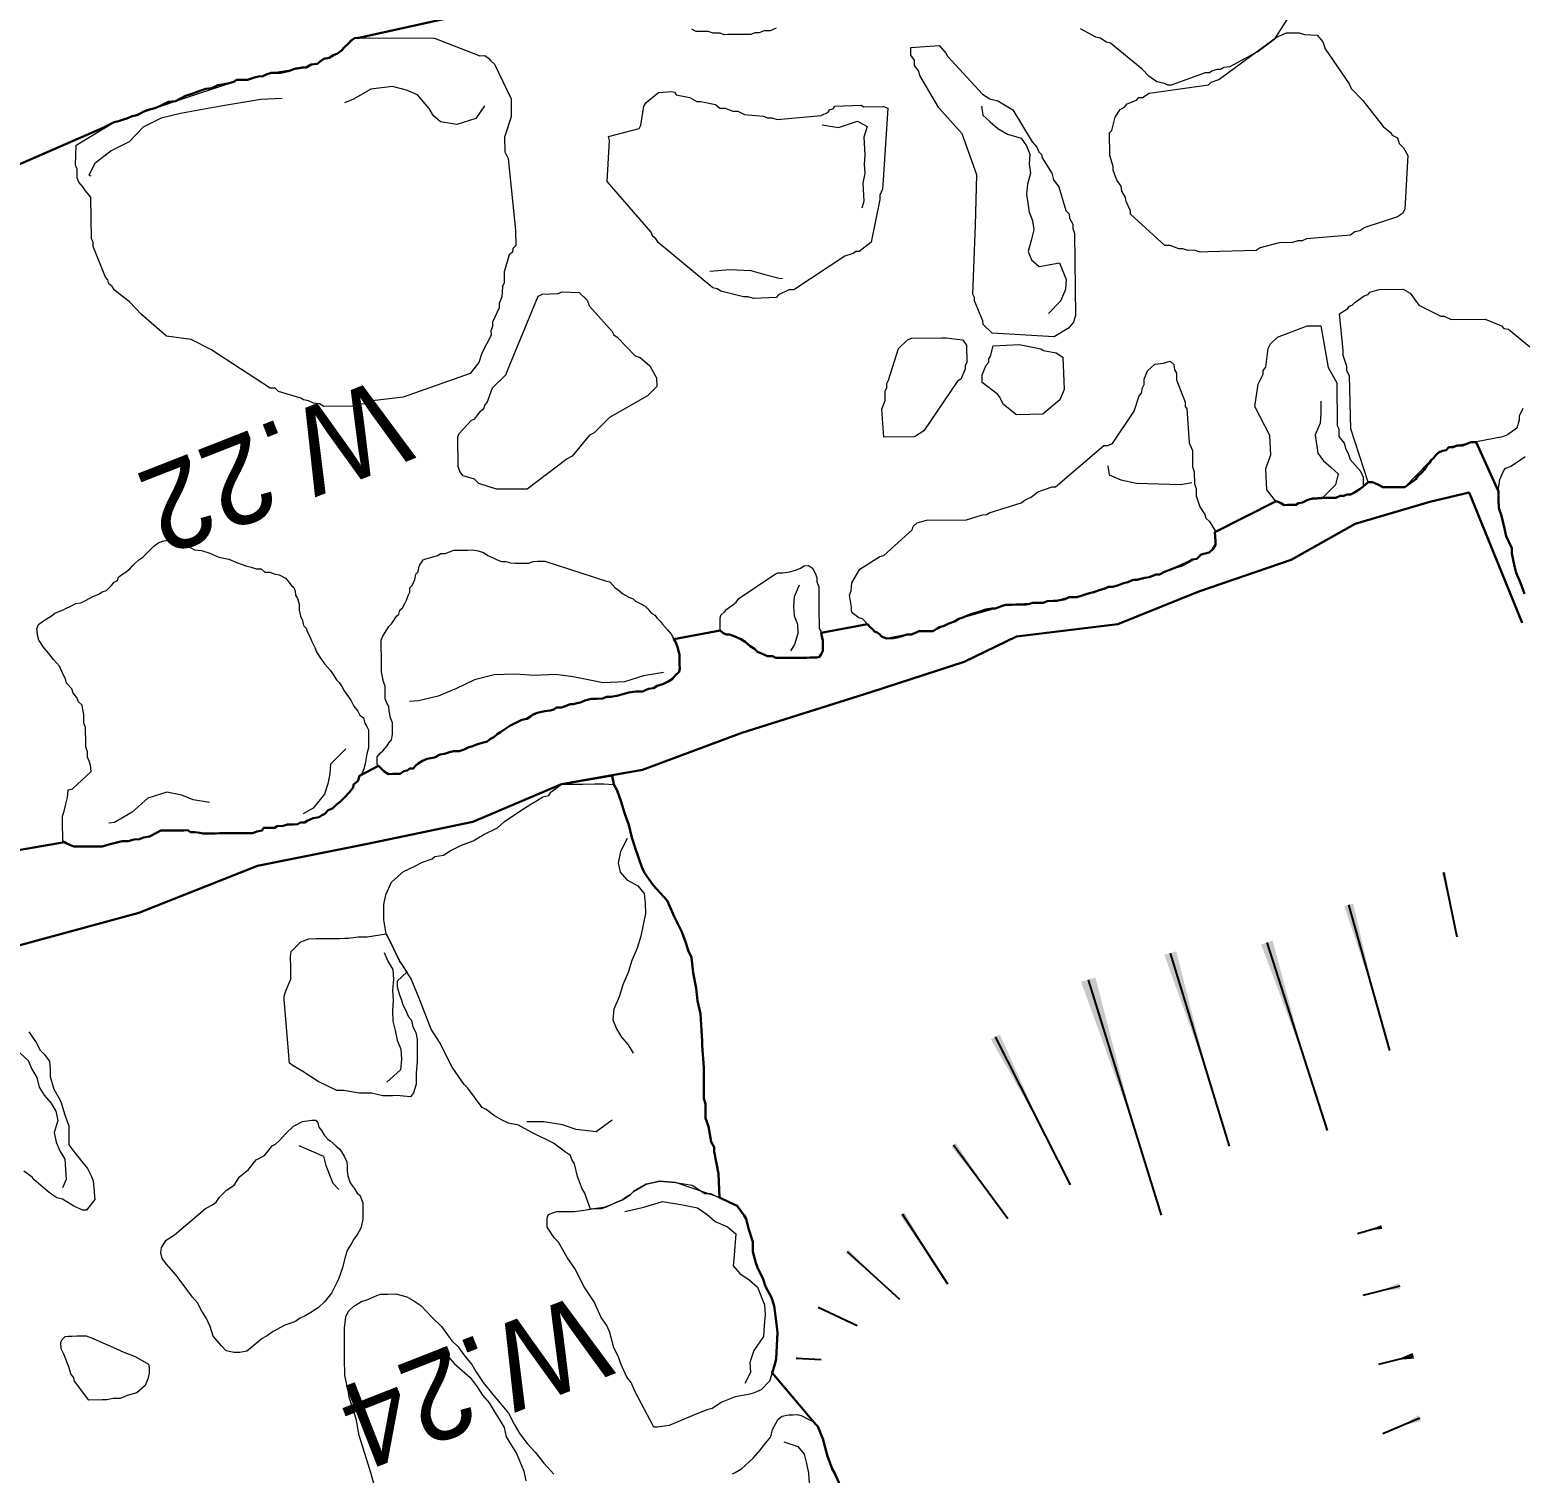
# Model space of a CAD drawing. Header units: millimetres. Extents: x -3113 to 15022, y -19591 to 4665.
# Drawn here: x 1791 to 2820, y -812 to 184 of the extents above; entities that cross this region are included whole.
import ezdxf

# ---------------------------------------------------------------- set-up
doc = ezdxf.new("R2010")
doc.units = ezdxf.units.MM
doc.header["$XCLIPFRAME"] = 2
for name, color, linetype, lineweight in [('0A-anno', 6, 'Continuous', 13), ('0A-detail', 7, 'Continuous', 18), ('0A-detail-detail', 7, 'Continuous', 13), ('0A-hatchures', 4, 'Continuous', 25), ('0T-footprint', 251, 'Continuous', 30), ('0T-walltop', 7, 'Continuous', 30)]:
    doc.layers.add(name, color=color, linetype=linetype, lineweight=lineweight)
doc.styles.add('Annotative', font='Akzidenz-grotesk-roman.ttf')
picture_1 = doc.add_image_def('image1.tif', size_in_pixel=(6668, 8809))

# ---------------------------------------------------------------- blocks, each defined once
blk = doc.blocks.new('T5')
blk.add_line((0, -0.0016), (1, -0.0016))
at = {"linetype": 'Continuous'}
blk.add_solid([(0, -0.0314), (0, 0.0298), (0.638, -0.0009)], dxfattribs=at)
blk = doc.blocks.new('T0')
blk.add_line((0, 0), (0, 1))
at = {"linetype": 'Continuous'}
blk.add_solid([(0.081, 0), (-0.082, 0), (0, 0.49)], dxfattribs=at)
blk = doc.blocks.new('t10')
at = {"rotation": 270}
blk.add_blockref('T0', (0, 0), dxfattribs=at)

msp = doc.modelspace()

# ---------------------------------------------------------------- linework, layer by layer
at = {"layer": '0A-detail'}
for points in [[(2666.4, 204.2), (2649, 177.1), (2637.9, 168.8), (2635.8, 168), (2618.6, 158.6), (2614.5, 158), (2612.2, 156.7), (2609.8, 156.7), (2606.3, 155.6), (2604.6, 154.4), (2601.7, 154.3), (2578.2, 145.8), (2575.8, 145.8), (2573.5, 147), (2568.2, 148.1), (2562.7, 152), (2558.1, 156.9), (2536.3, 174.9), (2533.5, 175.6), (2529.1, 178.4), (2526.2, 178.9), (2515.6, 184.7)], [(2305.7, 185.2), (2301.6, 183.3), (2297.5, 183.3), (2294, 182.1), (2291, 182), (2288.1, 180.9), (2272.2, 180.8), (2269.9, 180.7), (2267, 181.8), (2262.2, 181.8), (2258.7, 182.9), (2250.5, 182.9), (2247.6, 184.6)], [(2820.7, -77.1), (2818.3, -82.4), (2818.3, -85.3), (2816.7, -90.6), (2810.2, -95.4), (2806.7, -96.6), (2769.7, -103.9), (2768, -105.8), (2762.7, -107.5), (2739.4, -131.3), (2724.1, -131.5), (2717, -127.9), (2714.1, -127.9), (2702.1, -91.1), (2701.1, -54.7), (2699.3, -51.1), (2699.3, -48.2), (2696.9, -40.6), (2696.9, -37), (2694.3, -11.8), (2700.1, -8.2), (2701.3, -6.5), (2703, -5.8), (2704.8, -4), (2711.4, 0.5), (2714.1, 1.4), (2715.3, 3.1), (2721.7, 4.9), (2738.2, 5.1), (2743.1, 2.4), (2749.1, -5.8), (2764.2, -13.5), (2766.6, -13.5), (2771.3, -15.8), (2794.8, -15.6), (2806, -20.2), (2807.8, -21.9), (2810.8, -22.5), (2825.6, -34.7)], [(2822, -205.1), (2819.1, -197.3), (2816.2, -190.6), (2815.1, -185.8), (2813.2, -177.2), (2813.1, -173.4), (2809.2, -165.2), (2808.2, -159.9), (2806.1, -151.2), (2804.2, -145.9), (2804.1, -139.6), (2804.1, -132.4), (2805, -126.2), (2806.9, -121.3), (2808.7, -118.5), (2812.5, -117), (2816.4, -114.5), (2822.5, -110.3)], [(1790.1, -507.2), (1792.1, -510.1), (1795.1, -514.4), (1797.9, -519.7), (1800.8, -522.5), (1804.3, -527.4), (1804.8, -533.1), (1804.9, -537.9), (1807.4, -546.6), (1811.7, -554.2), (1812.8, -557.6), (1814.7, -563.8), (1816.7, -569.6), (1817.7, -572), (1817.7, -575.9), (1817.8, -581.2), (1817.8, -585), (1821.8, -590.7), (1830.5, -601.3), (1833.4, -607), (1834.4, -609.9), (1835.6, -622.9), (1829.8, -630.2), (1827.3, -630.2), (1821.1, -627.3), (1813.4, -622.6), (1809.4, -621.7), (1806.6, -619.8), (1804.1, -617.9), (1793.9, -609.3), (1792.5, -607.4), (1786.7, -603.2)], [(2031.4, -829.8), (2026.1, -811.4), (2023.1, -801.8), (2018.1, -785.6), (2016, -774), (2011.1, -759.1), (2010.6, -755.7), (2008.1, -744.2), (2008, -732.2), (2007.9, -729.8), (2007.8, -719.2), (2007.8, -711.5), (2008.7, -703.7), (2010.6, -699.8), (2014.3, -696.4), (2019.6, -693.1), (2024, -691.7), (2030.2, -689.1), (2032.7, -688), (2037.5, -688), (2043.3, -687.9), (2051, -689.9), (2055.8, -692.7), (2060.6, -696), (2068.4, -704.1), (2074.8, -710.4), (2082, -720.4), (2086, -724.2), (2090.8, -730.9), (2095.7, -736.7), (2098.6, -741.4), (2101.6, -746.2), (2103.5, -749.1), (2110.3, -757.2), (2115.2, -763.4), (2121, -770.1), (2125, -777.8), (2128.8, -784.5), (2133.8, -791.2), (2139.5, -797), (2145.4, -804.6), (2152.3, -812.3)], [(2275.6, -812), (2277.5, -811.1), (2281.8, -808.7), (2289.9, -801.3), (2294.6, -795.6), (2298.5, -790.6), (2302, -786.5), (2303.2, -781.5), (2307, -774.3), (2309.8, -772.2), (2314.2, -771.3), (2317.5, -771.3), (2320.4, -771.2), (2323.3, -772.1), (2328.2, -774.6), (2331.6, -776.4), (2334.5, -779.3), (2338, -788.4), (2338.9, -791.3), (2341, -799.9), (2344.4, -808.6), (2345.9, -811.4), (2349.8, -820.1)]]:
    msp.add_lwpolyline(points, dxfattribs=at)
for points in [[(2070, 178.3), (2101.3, 166.2), (2104.8, 166.3), (2107.2, 164.6), (2108.5, 162.8), (2111.4, 160.4), (2122.8, 136.4), (2122.9, 124.1), (2118.3, 110), (2118.4, 100), (2120.8, 95.3), (2125.9, 45.9), (2126, 35.3), (2124.1, 33.2), (2123.8, 30.6), (2121.4, 28.9), (2118, 17.1), (2118, 9.5), (2116.9, 7.1), (2116.5, -0.1), (2114.7, -4.7), (2114.7, -7.6), (2110.1, -17.7), (2110.1, -20.6), (2108.9, -23.5), (2109, -26.5), (2102.6, -38.9), (2100.5, -45.4), (2094.5, -53), (2048.3, -69.4), (2027.1, -71.9), (2024.1, -73.7), (2017.1, -74.4), (2014.2, -75.6), (1993.6, -75.8), (1990.6, -74), (1986.5, -73.4), (1983, -71.8), (1979.5, -71.2), (1977.7, -70), (1962.3, -65.4), (1960, -63.1), (1956.5, -63.1), (1915.7, -36.5), (1902.1, -29.5), (1885, -27.3), (1867.8, -12.2), (1859.6, -3.5), (1849.3, 4.5), (1847.7, 7), (1845.3, 8.8), (1844.7, 11.7), (1842.9, 13.5), (1834.5, 34.5), (1834.5, 37.5), (1833.3, 39.8), (1833, 68.6), (1829.1, 72.9), (1827.6, 75.6), (1824.7, 79.1), (1823.5, 82), (1823.4, 87.9), (1822.2, 90.8), (1822.7, 104.4), (1849, 120.4), (1891.2, 134.9), (1931.6, 148.3), (1933.4, 149.5), (1941, 149.6), (1948.6, 151.9), (1951.5, 152), (1957.4, 154.4), (1981.5, 158.1), (1985, 160.1), (1989.1, 160.5), (1993.7, 164.1), (1997.3, 164.7), (2005.5, 169.5), (2014.8, 178.4), (2019.5, 178.5)], [(2598.1, 30.8), (2594, 32), (2589.9, 31.9), (2586.3, 33.1), (2583.4, 33.1), (2577.4, 35.3), (2573.9, 35.3), (2550.2, 56.9), (2550.2, 59.2), (2547.1, 65.7), (2546.6, 68.5), (2544.2, 72.7), (2543.6, 76.2), (2540.6, 80.3), (2538.2, 87.3), (2538.1, 89.7), (2535.8, 97.3), (2535.6, 113.1), (2537.2, 114.6), (2539.6, 123.8), (2543.1, 129.1), (2546.1, 130.8), (2547.9, 133.1), (2554.2, 135.6), (2555.9, 137.4), (2558.3, 137.5), (2563, 140.4), (2604, 146.1), (2605.8, 147.9), (2611.1, 149.7), (2650.8, 178.9), (2657.8, 181.9), (2666.6, 181.9), (2670.2, 180.8), (2679, 180.3), (2682.8, 175.8), (2684.4, 170.9), (2701, 146.9), (2702.3, 143.5), (2710.5, 135.3), (2724.4, 117.5), (2729.5, 113.2), (2730.7, 111.4), (2734.4, 109.6), (2735.5, 105.6), (2738.5, 102.7), (2741.5, 97.4), (2739.5, 60.4), (2737.7, 57.4), (2734.3, 55), (2711.9, 47.7), (2708.4, 45.4), (2704.9, 44.8), (2702, 42.4), (2671.5, 39.8), (2668.5, 38.5), (2665.6, 38.5), (2662, 37.3), (2652.7, 37.2), (2639.7, 33.6), (2636.9, 31.8), (2603.4, 30.9)], [(2398.7, 171.9), (2418.1, 173.2), (2422.8, 168), (2423.8, 166), (2448, 139.6), (2453.1, 136.5), (2458.6, 135), (2468.9, 128.8), (2482.2, 106.8), (2485.5, 103.1), (2486.9, 99.8), (2488.8, 98), (2489.3, 95.7), (2495.9, 85.2), (2497.1, 80.5), (2500.7, 75.8), (2505.5, 59.4), (2507.9, 57.1), (2508, 54.1), (2510.3, 50), (2510.3, 47.1), (2511.6, 43.6), (2512.1, -12.9), (2510.9, -17.6), (2507.4, -21.7), (2497.5, -27.7), (2454.6, -25.1), (2448.6, -19.3), (2448.2, -16.7), (2442.6, -2.9), (2442.5, -0.5), (2441.4, 1.8), (2443.3, 49.4), (2444.2, 84.1), (2434.1, 112.4), (2417.9, 130.3), (2404.8, 152.6), (2404.1, 155.5), (2401.2, 159.5), (2401.2, 163.1), (2398.7, 166.6)], [(2190, 110.6), (2211.1, 116.1), (2212.3, 118.4), (2214.5, 131.4), (2216, 134), (2224.4, 140.9), (2233.8, 141.6), (2235.6, 141), (2236.8, 139.2), (2246.2, 137.4), (2250.9, 134.7), (2253.8, 134.7), (2263.8, 132.5), (2266.9, 130.1), (2270.4, 130.1), (2275.7, 127.9), (2279.2, 127.9), (2283.9, 125.6), (2296.9, 124.5), (2299.8, 123.4), (2302.7, 123.4), (2306.3, 122.3), (2336.8, 124.9), (2341.5, 127.3), (2342.7, 129), (2345, 129.6), (2346.2, 131.4), (2364.3, 132.2), (2366.2, 131), (2379.7, 131.1), (2382.7, 130), (2379.5, 80.6), (2379, 74.1), (2377.3, 70), (2377.3, 67), (2371.3, 37.5), (2363, 31.1), (2360.6, 31.1), (2358.9, 29.8), (2353, 27.9), (2317.9, 4.8), (2314.4, 4.7), (2307.4, 1.2), (2305.6, -0.6), (2290.3, -1.3), (2286.2, -0.2), (2283.2, -0.2), (2267.4, 3.9), (2265, 5.5), (2262.1, 6.1), (2224.2, 37.4), (2222.4, 40.4), (2220.6, 41.6), (2219.4, 44.5), (2189.1, 79.4), (2190.7, 107.7)], [(2141.6, 0.3), (2144.4, 1.7), (2155.1, 2.2), (2158.1, 3.3), (2169.8, 2.8), (2175.2, -2.4), (2177, -6.5), (2192.5, -24), (2193.6, -26.4), (2196, -28), (2208.4, -40.8), (2211.9, -42), (2218.5, -47.8), (2223.2, -56), (2223.3, -61.9), (2216.9, -68.4), (2190.6, -83.4), (2180.1, -94), (2177, -95.6), (2164.9, -110), (2161.4, -111.8), (2134, -132.7), (2112.8, -132.9), (2100.5, -128.8), (2097.5, -125.9), (2089.8, -123.6), (2087.5, -120.7), (2086.3, -117.2), (2086.1, -96.6), (2086.9, -94.4), (2095.4, -85.3), (2097.7, -84.2), (2101.7, -78.9), (2104.1, -77.1), (2104.7, -74.8), (2106.4, -72.9), (2109.9, -62.9), (2119.2, -54), (2120.3, -51)], [(2678.4, -20.2), (2681.4, -20.1), (2686.4, -48.9), (2692.4, -59.4), (2692.7, -88.8), (2693.8, -91.1), (2693.8, -96.4), (2697.5, -101.1), (2698.6, -105.2), (2700.4, -108.1), (2701.7, -112.3), (2708.7, -120.4), (2710.6, -124.5), (2710.6, -131), (2701.9, -136.4), (2699.5, -136.4), (2697.2, -137.5), (2694.8, -137.5), (2691.9, -138.7), (2672.5, -140.1), (2668.9, -142), (2666, -142.5), (2664.3, -143.7), (2656.1, -143.8), (2650.1, -140.9), (2644.3, -133.3), (2643.5, -118.6), (2646.9, -109.2), (2646.2, -95.7), (2636, -75.7), (2638.3, -60.4), (2641.7, -53.4), (2641.7, -51), (2643.5, -48.7), (2645.1, -35.8), (2646.6, -32.6), (2651.5, -28), (2671.9, -20.2), (2675.5, -20.2)], [(2422.9, -28.4), (2434.2, -29.8), (2437, -33.5), (2437.2, -45.2), (2436, -47.7), (2436, -50), (2433, -56.9), (2430.8, -58.2), (2407.6, -92.5), (2401.1, -96.7), (2380, -96.9), (2378.6, -77.6), (2380.9, -71.7), (2380.8, -65.2), (2382, -62.7), (2382, -59.8), (2383.2, -57.5), (2390, -35.7), (2396.4, -29.7), (2399.3, -28.6), (2419.9, -28.4)], [(2458.5, -67.5), (2447.8, -59.3), (2447.7, -54), (2450.5, -47.3), (2452.4, -45.1), (2452.3, -42.8), (2453.5, -41), (2455.3, -33.9), (2473.4, -33), (2488.2, -36), (2490, -37.2), (2498.8, -38.8), (2503.5, -41.7), (2504.3, -64), (2501.4, -71.2), (2489.6, -81.1), (2471.6, -81.5), (2462.6, -74.4), (2459.7, -69.1)], [(2575.3, -45.2), (2577.6, -44.6), (2580, -46.9), (2580.6, -50.4), (2581.8, -52.7), (2581.9, -57.4), (2587.8, -72.7), (2587.8, -75.7), (2589.1, -77.4), (2590.5, -100.9), (2592.8, -106.1), (2592.9, -117.3), (2594.1, -120.8), (2594.2, -129.1), (2595.5, -132.6), (2595.5, -137.3), (2597.9, -144.9), (2601.5, -150.2), (2602.2, -152.9), (2604.7, -155.2), (2608.2, -161.1), (2608.7, -171.2), (2606.9, -174.2), (2604.4, -176.4), (2598.8, -177.8), (2595.9, -180.8), (2592.9, -181.4), (2570.1, -191.6), (2567.8, -191.6), (2563.1, -193.6), (2551.9, -195.3), (2537.9, -200.1), (2535, -200.2), (2513.2, -207.4), (2507.9, -207.4), (2499.1, -209.9), (2492.6, -210), (2489.8, -211.1), (2463.9, -212.5), (2456.9, -215), (2431.7, -222.2), (2414.1, -230.7), (2404.1, -230.8), (2398.9, -233.1), (2395.9, -233.1), (2381.8, -235.7), (2378.3, -234.5), (2375.3, -231.6), (2373.5, -231), (2365.3, -222.2), (2362.8, -221.6), (2358.1, -218.2), (2357.6, -216.5), (2357.6, -214.1), (2356.3, -205.9), (2357.5, -202.9), (2357.8, -197.5), (2363.5, -188), (2377.2, -179.2), (2380, -178.5), (2399.4, -160.8), (2400.1, -158.6), (2402.9, -156.1), (2409.3, -154.2), (2436.9, -154), (2448, -150.4), (2451, -150.3), (2452.7, -149.1), (2474.8, -142.3), (2477.9, -139.9), (2481.5, -138.4), (2486.2, -134.7), (2496, -131.1), (2498.4, -131.1), (2531.7, -102.6), (2534.6, -102.6), (2537.6, -101.3), (2552.7, -78.9), (2556.1, -68.3), (2557.8, -66.6), (2558.3, -63), (2559.5, -60.6), (2559.5, -57), (2561.8, -51.2), (2567, -46.5), (2572.9, -45.8)], [(1820.3, -339.4), (1833.1, -327.5), (1832.6, -323.2), (1831.8, -320.5), (1830.6, -317.6), (1830.6, -314), (1829.4, -310.6), (1829.4, -307.7), (1829.4, -304.1), (1829.3, -301.2), (1829.3, -297.1), (1828.1, -294.2), (1828, -290.6), (1828, -288.3), (1827.4, -284.7), (1826.8, -281.8), (1824.4, -279.4), (1823.2, -276.5), (1820.8, -273.6), (1819.7, -270.6), (1816, -266.6), (1815.4, -263.7), (1813.7, -260.7), (1811.2, -254.9), (1807.1, -250.3), (1804, -246.2), (1799.9, -241.5), (1798.2, -238.5), (1797, -236.9), (1796.3, -234.5), (1795.7, -229.2), (1796.9, -226.1), (1800.3, -223.6), (1802.7, -222), (1805.6, -220.3), (1808, -218.4), (1810.9, -217.2), (1813.9, -216.1), (1816.2, -214.9), (1818.6, -213.7), (1822.6, -211.7), (1826.1, -211.3), (1829.6, -209.3), (1834.3, -206.9), (1838.4, -205.3), (1840.8, -203.5), (1843.7, -202.8), (1847.2, -199.3), (1848.9, -197), (1851.3, -195.8), (1851.9, -193.4), (1854.2, -191.6), (1857.2, -189.8), (1860, -187.5), (1861.7, -185.7), (1863.5, -183.8), (1865.9, -181.5), (1868.7, -179.7), (1871.7, -176.8), (1874, -174.4), (1876.3, -172), (1879.9, -169.6), (1883.3, -168.4), (1887.4, -168.3), (1889.8, -168.3), (1892.2, -170.1), (1895.7, -170.7), (1898.1, -171.8), (1901, -172.9), (1904.5, -174.7), (1909.3, -175.2), (1915.1, -177), (1921.1, -179.8), (1928.2, -181), (1932.9, -183.2), (1939.9, -185.6), (1943.5, -186.7), (1947, -187.8), (1950.5, -187.8), (1952.9, -190.1), (1956.4, -190.1), (1959.4, -191.3), (1962.8, -191.9), (1967.1, -194.1), (1969.4, -197), (1971, -199), (1972.9, -200.6), (1973.8, -203.2), (1974.2, -205.8), (1975.4, -208.1), (1976.6, -212.2), (1976.7, -216.3), (1977.5, -220.4), (1979, -223.4), (1979.7, -226.9), (1981.5, -228.7), (1982.1, -231), (1983.8, -234), (1985.1, -237.4), (1987.5, -242.1), (1988.6, -245), (1990.5, -248), (1994, -253.3), (1998.2, -257.9), (2000.6, -261.4), (2002.3, -264.3), (2004.1, -266.1), (2006, -269), (2007.7, -271.9), (2010.7, -276), (2012.5, -278.9), (2014.3, -282.5), (2017.2, -286), (2018.4, -288.8), (2020.9, -290.6), (2022, -294.1), (2023.2, -296.5), (2024.4, -298.8), (2024.5, -303.5), (2024.5, -307.6), (2024.5, -311.2), (2023.4, -315.3), (2022.8, -318.2), (2022.2, -322.3), (2021.2, -325.8), (2020, -328.8), (2018.2, -330.6), (2017, -334.2), (2014.2, -336.5), (2013.8, -338.5), (2011.3, -341.8), (2007.8, -345.4), (2005.5, -347.8), (2002, -350.7), (1999.6, -353.1), (1996.7, -354.3), (1994.4, -356.7), (1992.1, -357.9), (1990.3, -359.1), (1986.2, -359.8), (1982.1, -361.5), (1980.3, -362.7), (1977.4, -362.7), (1975.6, -363.9), (1972.7, -364), (1968.6, -364), (1965.6, -365.1), (1961.5, -365.2), (1959.7, -366.4), (1955.6, -366.4), (1952.1, -366.5), (1951, -368.3), (1947.5, -368.9), (1944.6, -370), (1941, -370.1), (1938.7, -370.1), (1936.3, -370.1), (1934, -370.1), (1931.6, -370.1), (1929.3, -370.2), (1926.4, -370.2), (1921.7, -370.2), (1918.7, -370.3), (1916.3, -370.3), (1914, -370.3), (1910.5, -370.3), (1908.1, -369.9), (1904.6, -369.3), (1901.7, -369.3), (1899.9, -368.1), (1897, -368.2), (1892.8, -368.2), (1888.7, -368.2), (1885.8, -368.3), (1883.4, -368.3), (1881.1, -368.3), (1878.2, -369.9), (1873.4, -372.5), (1869.3, -373.1), (1866.4, -374.3), (1862.8, -374.4), (1858.7, -375.5), (1854.6, -375.5), (1849.9, -376.8), (1845.2, -378), (1840.6, -379.3), (1835.9, -379.3), (1831.2, -379.3), (1826.5, -379.4), (1823.6, -379.4), (1821.2, -379.4), (1818.8, -378.3), (1815.9, -377.1), (1813.5, -375.4), (1813.5, -373), (1813.5, -370.7), (1813.4, -366.6), (1813.4, -362.4), (1813.4, -358.3), (1814.5, -354.8), (1815.7, -350.1), (1816.7, -345.4), (1817.3, -340.1)], [(2188.6, -196.2), (2191, -196.8), (2194.6, -200.9), (2196.4, -202), (2199.9, -204.9), (2204, -207.3), (2207, -208.4), (2208.7, -210.1), (2212.4, -211.9), (2215.3, -213.6), (2217.1, -215.3), (2219.2, -217.8), (2222, -219.8), (2223.5, -221.8), (2226, -224.1), (2227.2, -225.9), (2230.7, -229.9), (2233.4, -233), (2234.3, -235.2), (2236.3, -238.1), (2237.8, -242.3), (2238.4, -244.6), (2239.1, -246.9), (2239.1, -249.2), (2239.1, -251.6), (2239.1, -253.9), (2239.2, -256.3), (2238.8, -258.9), (2236.3, -261.1), (2234.1, -263.6), (2231.6, -265.2), (2227.6, -267.2), (2223.6, -268.4), (2221.1, -270), (2217.6, -270.6), (2213.5, -272.4), (2208.8, -272.4), (2204, -273.1), (2199.9, -274.3), (2195.8, -275.3), (2191.7, -276.1), (2188.8, -276.1), (2185.8, -277.3), (2182.3, -277.4), (2178.2, -277.4), (2173.6, -278.6), (2170.6, -279.9), (2168.1, -280.3), (2165.9, -281), (2163.6, -281), (2160.7, -282.3), (2157.7, -283.5), (2154.2, -283.5), (2152.4, -284.7), (2149.7, -285.5), (2146, -285.9), (2140.7, -287.1), (2137.7, -288.4), (2136.1, -289.6), (2133.7, -291.2), (2130.2, -291.9), (2126.6, -293.8), (2122, -296), (2118.4, -298.3), (2115.5, -300.4), (2113.1, -301.9), (2110.9, -303.9), (2108.5, -305.1), (2106.2, -306.9), (2103.8, -307.5), (2099.7, -308.7), (2096.8, -309.9), (2093.3, -311.1), (2090.4, -312.3), (2086.9, -313.5), (2083.4, -313.6), (2080.4, -314.2), (2076.9, -315.4), (2074, -315.9), (2070, -318), (2067.5, -318.4), (2065, -318.8), (2061.6, -320.3), (2058.7, -322), (2056.8, -323.6), (2055.3, -325.5), (2052.9, -325.5), (2051.1, -326.8), (2048.8, -327.4), (2046.4, -329.2), (2044.1, -329.2), (2041.2, -329.2), (2038.2, -329.3), (2035.3, -327.5), (2032.9, -325.3), (2030.5, -322.8), (2030.5, -320.5), (2030.5, -317.5), (2032.4, -314.8), (2034.4, -313.2), (2037.4, -309.9), (2038.6, -307.5), (2040.4, -305.7), (2041, -302.1), (2040.9, -299.2), (2040.9, -296.9), (2040.9, -293.9), (2039.7, -290.5), (2038.8, -285.8), (2038.4, -282.8), (2037.2, -280.5), (2036, -277.5), (2036, -274.6), (2036, -271.7), (2036, -268.7), (2034.7, -265.8), (2034.1, -262.3), (2033.5, -258.7), (2033.4, -254), (2033.4, -251.7), (2033.4, -248.8), (2033.4, -246.4), (2033.3, -244.1), (2033.3, -241.7), (2033.3, -239.4), (2033.3, -237), (2034.4, -234.1), (2036, -231.7), (2038.5, -227.6), (2040.3, -225.7), (2041.9, -223.4), (2043.7, -220.4), (2045.3, -219.1), (2046, -216.3), (2047.8, -214.6), (2049.5, -211.6), (2050.6, -209.3), (2051.8, -206.2), (2053, -203.9), (2052.9, -200.9), (2054.6, -199.2), (2056.4, -195.1), (2057, -191.5), (2058.7, -189.8), (2059.2, -186.8), (2059.8, -185.1), (2061, -183.3), (2062.2, -181.5), (2063.9, -180.9), (2068.1, -179.7), (2072.1, -178.5), (2074.4, -177.2), (2077.4, -177.2), (2080.3, -176), (2083.3, -174.9), (2085.6, -174.8), (2088.5, -174.8), (2092.7, -174.8), (2096.2, -174.7), (2100.1, -175.4), (2103.8, -176.4), (2106.8, -178.5), (2111, -180.5), (2113.3, -181.6), (2116.3, -182.8), (2119.2, -182.7), (2122.5, -183.5), (2125.7, -183.9), (2128.6, -183.8), (2131.5, -183.8), (2135.1, -183.8), (2138, -182.6), (2141, -182.5), (2143.9, -182.5), (2146.2, -182.5)], [(2305.5, -249.2), (2303.2, -248.1), (2299.7, -248.1), (2295.5, -246.2), (2292.8, -245.1), (2290.7, -242.9), (2287.8, -241.2), (2284.3, -238.2), (2281.3, -236.2), (2276.6, -234.2), (2273.6, -233), (2271.2, -233.1), (2268.9, -232), (2267.1, -230.2), (2267.1, -227.2), (2267.1, -224.3), (2267, -222), (2267.6, -219.6), (2270, -217.3), (2271.7, -215.5), (2273.5, -214.2), (2275.8, -212.5), (2278.1, -210.7), (2279.9, -208.3), (2304.5, -191.7), (2306.8, -190.4), (2310.3, -190.4), (2315, -189.8), (2319.6, -188.4), (2322.4, -187.2), (2324.9, -185.6), (2327.9, -185.5), (2330.8, -187.3), (2332.7, -190.8), (2333.8, -193.7), (2333.8, -196.7), (2335.1, -200.2), (2335.1, -203.7), (2335.1, -206.7), (2335.1, -209.6), (2335.2, -212), (2335.2, -214.9), (2335.2, -217.2), (2335.2, -220.2), (2335.3, -223.7), (2335.3, -226.6), (2335.3, -229), (2336.5, -230.8), (2337.2, -234.3), (2337.8, -237.2), (2337.8, -240.2), (2337.9, -244.3), (2336.7, -246.6), (2335.5, -248.4), (2333.7, -249), (2331.4, -249), (2329, -249), (2326.7, -249.1), (2323.2, -249.1), (2319.6, -249.1), (2314.9, -249.2), (2312, -249.2), (2308.5, -249.2)], [(2266.6, -621.4), (2236.2, -611.1), (2230.6, -610.6), (2225.1, -610.2), (2220.6, -611.2), (2216, -612.3), (2211.6, -614.7), (2207.3, -617.2), (2204.9, -619.6), (2202.3, -621.3), (2199.7, -623), (2196.3, -624.5), (2190.7, -626.9), (2186.9, -628.4), (2181.6, -628.9), (2177.5, -629.4), (2174.6, -621.2), (2173.6, -618.4), (2171.9, -615.5), (2168.7, -606.9), (2166.6, -598.2), (2164.7, -595.3), (2163.7, -592.4), (2160.4, -590.1), (2152.1, -584), (2136.6, -576.4), (2127.9, -571.6), (2121.1, -570.2), (2116.3, -567.9), (2111.4, -565), (2105.6, -560.8), (2102.8, -559.3), (2093, -545.9), (2090.5, -543.5), (2082.2, -531.6), (2073.5, -514.3), (2067.6, -505.2), (2065.6, -499.9), (2059.7, -484.6), (2053.8, -470.6), (2047.9, -461.1), (2046, -458.7), (2042, -450), (2036.6, -439.5), (2035.1, -429.9), (2035, -422.2), (2035, -419.3), (2036.4, -412.6), (2040.2, -403.9), (2042.6, -401.8), (2048.7, -396.5), (2056, -393.1), (2061.8, -390.2), (2068.4, -387.7), (2070.3, -386.2), (2076.1, -385.2), (2080.9, -382.3), (2088.6, -378.3), (2096.7, -375.3), (2103.9, -371), (2113.5, -366.5), (2118.3, -362.1), (2128.8, -354.9), (2136.5, -350), (2140.4, -347.9), (2144.7, -345.1), (2148.9, -344.1), (2150.3, -341.7), (2157.6, -336.3), (2166.3, -336.2), (2172, -336.2), (2180.7, -336.1), (2186.5, -336), (2193.7, -336.5), (2196.1, -340.7), (2198.6, -347.9), (2201.1, -356.1), (2202.4, -360), (2204, -364.3), (2206.1, -373), (2208.4, -380.1), (2213, -393.6), (2214.9, -397.4), (2220.8, -406), (2230.5, -416.5), (2235.5, -428.1), (2240.4, -437.6), (2242.9, -444.4), (2245.3, -451.6), (2247.3, -455.9), (2248.4, -466.5), (2250.4, -477.1), (2251.4, -485.7), (2253.4, -494.8), (2254.6, -513.6), (2254.6, -516.5), (2255.7, -531.9), (2255.7, -534.8), (2255.7, -541.6), (2255.8, -547.3), (2255.8, -553.1), (2256.9, -556.9), (2256.9, -561.8), (2257, -566.6), (2258.9, -572.4), (2260.9, -583), (2262.9, -586.7), (2263, -589.6), (2266, -605)], [(2048.7, -551.6), (2043.9, -551.1), (2041, -551.2), (2034.3, -551.2), (2026.6, -549.4), (2017.9, -549.5), (2007.3, -547.7), (2002.5, -547.7), (1989.8, -541.5), (1979.2, -534.4), (1972.4, -530.6), (1970, -528.7), (1966.2, -484.9), (1966.2, -482.5), (1967.2, -479.6), (1969.3, -474.4), (1970.9, -470.9), (1970.8, -466.6), (1970.8, -463.2), (1970.7, -455.5), (1971.2, -451.7), (1974.6, -448.3), (1977.8, -445.1), (1983.2, -442.9), (1988, -442.8), (1992.3, -442.8), (1994.7, -442.8), (1997.6, -442.7), (2001.4, -442.7), (2004.4, -442.7), (2008.2, -442.6), (2010.6, -442.6), (2017.3, -441.6), (2023.6, -441.5), (2036.6, -439.5), (2039.3, -444.8), (2042, -450), (2044, -454.4), (2046.5, -459.3), (2050.8, -465.9), (2044.2, -472.2), (2044.2, -476), (2045.7, -480.9), (2047.1, -485.2), (2048.1, -488.5), (2050.1, -492.4), (2052.1, -496.7), (2054, -499), (2055.1, -503.8), (2057, -507.7), (2058, -512.5), (2058, -517.3), (2058.1, -524.6), (2058.1, -527.5), (2057.3, -535.6), (2057.3, -543.3), (2055.5, -549.1), (2053.5, -552)], [(1890.7, -647.2), (1912.1, -628.9), (1916.9, -626.5), (1919.4, -624.6), (1921.6, -621.1), (1926.5, -616.3), (1931.8, -612.8), (1935.5, -607.1), (1941.6, -602.2), (1947, -595.4), (1952.8, -592.5), (1956.5, -587.6), (1958, -585.7), (1960.4, -584.7), (1962.8, -582.3), (1967.1, -577.4), (1972.8, -572.1), (1979, -569.1), (1985.3, -568.1), (1988.2, -568), (1989.5, -569.9), (1990.1, -572.8), (1992.1, -575.3), (1994.1, -578.6), (1996.3, -581.2), (1998, -582.4), (2001.8, -585.8), (2004.7, -588.1), (2007.6, -593), (2009.6, -596.7), (2009.7, -600.1), (2009.7, -603), (2010.2, -606.4), (2011.7, -611.2), (2014.6, -615), (2016.6, -618.4), (2018.5, -619.8), (2020.5, -625.1), (2020.5, -629.4), (2020.6, -636.6), (2019.1, -642.5), (2016.9, -646.8), (2014.4, -650.2), (2013, -652.6), (2009.7, -657.9), (2008.3, -662.3), (2006.5, -670), (2003.7, -677.7), (1998.9, -687.4), (1994.1, -693.3), (1989.8, -697.6), (1987.5, -699), (1985.1, -700.6), (1980.7, -703), (1976.9, -704.9), (1974, -706.9), (1971.6, -707.9), (1966.8, -709.4), (1958.7, -713.8), (1954.8, -716.7), (1951, -718.7), (1944.3, -724.5), (1940.5, -727.5), (1935.7, -728.4), (1931.8, -728.4), (1926.3, -727.3), (1923.1, -723.7), (1917.3, -717.1), (1915.3, -710.3), (1912.4, -704.5), (1909.5, -699.8), (1906.5, -694.1), (1903.1, -690.2), (1893.9, -677.8), (1891.8, -674.9), (1885.1, -667.3), (1882.1, -663.4), (1881.1, -659.6), (1881.6, -655.8), (1884.9, -650.9)], [(2221.3, -779.8), (2208.1, -755), (2205.6, -749.1), (2202.7, -745.3), (2198.8, -736.6), (2196.7, -730.9), (2193.8, -725.2), (2190.9, -714.6), (2188.9, -709.8), (2185, -704.1), (2180.1, -693.5), (2173.2, -683), (2166.8, -670.5), (2161.5, -662.9), (2155.6, -652.3), (2152.7, -649.4), (2147.8, -641.8), (2147.8, -635.5), (2148.7, -633.1), (2151.6, -632.1), (2154.4, -631.1), (2161.2, -631.1), (2166.9, -631), (2174.6, -629.9), (2180.4, -628.9), (2185.2, -628.9), (2188.6, -627.9), (2192.9, -625.9), (2199.7, -623), (2204.9, -619.6), (2207.3, -617.2), (2216, -612.3), (2225.1, -610.2), (2236.2, -611.1), (2247.8, -612.9), (2256.4, -618.6), (2260.3, -618.6), (2272.9, -624.3), (2278.7, -627.1), (2283.6, -633.8), (2285, -636.1), (2286.6, -642.9), (2289.5, -652), (2289.6, -658.8), (2291.6, -666.5), (2293, -670.4), (2296.5, -677), (2298.4, -682.7), (2302.4, -690.5), (2304.3, -696.2), (2305.4, -704.9), (2306.5, -714.5), (2305.7, -732.8), (2304.7, -736.7), (2301, -748.2), (2295.3, -754.1), (2290.5, -756.1), (2287.6, -757), (2282.8, -758.1), (2277.5, -759), (2268.3, -762.5), (2261.6, -767), (2257.8, -767.9), (2248.2, -771.9), (2231.9, -778.7), (2223.7, -779.8)], [(1831.4, -761.2), (1821.7, -748.2), (1821.2, -745.9), (1819.2, -743), (1817.7, -738.2), (1814.3, -729.5), (1812.4, -725.7), (1812.3, -721.4), (1812.9, -719.6), (1815.2, -717.3), (1817.5, -717), (1820, -717), (1823.3, -716.9), (1826.7, -716.9), (1829.6, -716.9), (1834.4, -718.7), (1839.2, -720.7), (1846.5, -724), (1855.7, -728.2), (1863.4, -731.1), (1872.7, -736.3), (1873.2, -738.7), (1873.2, -742.5), (1872.3, -746.4), (1870.4, -751.2), (1864.7, -756.1), (1857.9, -758), (1853.1, -760.1), (1848.3, -760.1), (1844, -761), (1840.6, -761.1)]]:
    msp.add_lwpolyline(points, close=True, dxfattribs=at)
at = {"layer": '0A-detail-detail'}
for points in [[(2104.5, 131.7), (2098.5, 123), (2085.5, 118.7), (2074.2, 120.5), (2069.3, 124.8), (2066.2, 129.9), (2058.2, 139.3), (2050.6, 142.5), (2041.1, 145), (2026.1, 143.2), (2014.1, 136.2), (2007.8, 133.6)], [(1964.8, 136.8), (1950.2, 136.1), (1936.4, 133.7), (1922.5, 131.3), (1894.8, 126.4), (1881.3, 123.1), (1869, 117), (1859.3, 106.8), (1847, 100.7), (1835.7, 91.9), (1831.5, 83.8), (1832.8, 83.3)], [(2447.3, 131.5), (2448.2, 125.2), (2453.4, 120.7), (2458.5, 116.1), (2465.2, 112.1), (2474.6, 109.3), (2478.4, 104.1), (2480.7, 98.4), (2480.2, 91.5), (2481.1, 85.2), (2479.1, 77.7), (2478.5, 70.8), (2479.4, 64.5), (2480.3, 58.2), (2482.6, 52.5), (2483.5, 46.2), (2481.6, 38.7), (2479.6, 31.2), (2481.9, 25.5), (2487.1, 20.9), (2501.1, 23.3), (2505.8, 11.8), (2505.2, 4.9), (2501.8, -3.1), (2493.5, -11.5)], [(2337.4, 118.5), (2348.7, 116.7), (2361.7, 121), (2368.5, 117.4), (2366.1, 110.1), (2366.9, 97.8), (2366.4, 91.2), (2366.8, 85.1), (2365.4, 78.2), (2366.2, 65.8), (2364.9, 61.1)], [(2260, 17.5), (2273.7, 18.7), (2288.2, 18), (2297.9, 15.4), (2307.7, 12.8), (2310, 12.6)], [(2681.4, -72.1), (2681.5, -80.4), (2680.9, -87.3), (2677.5, -95.4), (2679.3, -108), (2683.1, -113.1), (2688.3, -117.7), (2693.4, -122.3), (2691.5, -129.7), (2683.2, -138.1)], [(2534.5, -116.6), (2535.4, -122.9), (2543.4, -126.3), (2554.3, -128.6), (2569.5, -129.1), (2584.7, -129.6), (2592.5, -128.2)], [(2321.5, -199), (2318.1, -207), (2317.6, -213.8), (2318, -220.2), (2320.3, -225.9), (2320.7, -232.3), (2318.3, -239.9), (2315.6, -244.2)], [(2228, -259.2), (2214.1, -261.6), (2201, -265.8), (2186.4, -266.4), (2176, -264.3), (2165.6, -262.2), (2153.4, -260.7), (2138.8, -261.4), (2125.6, -260.3), (2111.1, -260.9), (2097.6, -264.3), (2085.2, -270.3), (2072.5, -275.5), (2059, -278.8), (2052.8, -279.2)], [(2008.8, -311.9), (1998.3, -322.5), (1997.7, -329.1), (1996.3, -336), (1994, -343.3), (1986.2, -352.9), (1979.3, -356.7)], [(1914.7, -349), (1903.4, -347.2), (1895.7, -343.9), (1885.3, -341.8), (1872.2, -346), (1861.3, -355.7), (1849.3, -362.7), (1845.3, -363.3)], [(2202.9, -373.7), (2198.3, -382.7), (2196.7, -390.5), (2198.1, -397), (2202.6, -402.3), (2210.2, -406.4), (2214.7, -411.7), (2215.2, -418.6), (2215.6, -425.6), (2214, -433.4), (2212.4, -441.2), (2209.8, -449.4), (2206.2, -458), (2203.5, -466.2), (2199.9, -474.8), (2197.3, -483), (2193.6, -491.6), (2193.1, -498.9), (2195.5, -505.1), (2199, -510.8), (2203.6, -516.1), (2207.1, -521.8), (2206.2, -519.7)], [(2035.2, -452.3), (2037.7, -458.5), (2041.2, -464.2), (2041.6, -471.1), (2041, -478.5), (2041.5, -485.4), (2040.9, -492.8), (2041.3, -499.8), (2042.8, -506.3), (2044.3, -512.8), (2046.7, -519), (2047.2, -525.9), (2046.6, -533.3), (2037, -541.9)], [(1777.6, -517.4), (1784.2, -521.9), (1789.7, -526.8), (1792.2, -532.9), (1795.7, -538.6), (1797.2, -545.2), (1800.7, -550.9), (1805.2, -556.2), (1808.7, -561.9), (1810.2, -568.4), (1807.5, -576.6), (1809, -583.2), (1811.5, -589.3), (1815, -595), (1815.4, -602), (1815.9, -608.9), (1813.4, -614.7)], [(2192.6, -568.1), (2181.5, -576.1), (2167.8, -574.5), (2158.2, -571.3), (2145.5, -569.3), (2133.7, -569.3)], [(1976.3, -585.5), (1984.9, -589.2), (1993.5, -592.8), (1995, -599.4), (1999.9, -611.6), (2004, -615.9)], [(2201.4, -631), (2214.5, -628.1), (2227.2, -624.2), (2239.9, -626.2), (2251.5, -628.6), (2258.1, -633.1), (2263.6, -637.9), (2272.2, -641.6), (2277.8, -646.5), (2276.6, -661.2), (2276, -668.6), (2280.6, -673.9), (2287.1, -678.3), (2292.7, -683.2), (2297.6, -695.5), (2298.1, -702.4), (2297.5, -709.8), (2296.9, -717.2), (2290.2, -727), (2287.6, -735.2), (2288, -742.2), (2284, -749.8)], [(2075.5, -724.8), (2079, -730.6), (2083.5, -735.9), (2089.1, -740.7), (2094.6, -745.6), (2099.5, -752), (2103, -757.7), (2107.6, -763), (2111.1, -768.7), (2114.6, -774.4), (2118.1, -780.1), (2119.5, -786.6), (2123, -792.4), (2126.5, -798.1), (2131.5, -810.3), (2133, -816.9)], [(2310.9, -789.9), (2320.6, -793.2), (2325.1, -798.5), (2326.5, -805), (2328, -811.6), (2328.5, -818.5), (2330.9, -824.6), (2328.3, -832.8), (2325.7, -841), (2324.1, -848.8), (2323.5, -856.2), (2322.9, -863.5), (2324.4, -870.1), (2322.8, -877.9), (2319.8, -885)]]:
    msp.add_lwpolyline(points, dxfattribs=at)
at = {"layer": '0T-footprint'}
msp.add_lwpolyline([(1749.2, -456.8), (1865.9, -425.1), (1947.9, -392.6), (2022.7, -377.7), (2096.4, -362.3), (2157.6, -336.3), (2213.5, -326.5), (2282, -300.9), (2370.9, -272.9), (2435.4, -251.9), (2471.6, -234.5), (2541.3, -225.9), (2597.3, -203.3), (2661, -181.6), (2705.1, -156.8), (2756.6, -141.5), (2783.8, -135.1), (2820.4, -225)], dxfattribs=at)
at = {"layer": '0T-walltop'}
for points in [[(1743, 73.7), (1842.3, 116.9), (1844.4, 118.1), (1846.6, 119.3), (1849, 120.4), (1851.9, 121.1), (1855.4, 122.3), (1857.8, 122.9), (1861.3, 124.6), (1864.8, 125.3), (1869.5, 127.7), (1872.5, 128.9), (1877.1, 130.1), (1880.6, 131.3), (1886.5, 134.3), (1891.2, 134.9), (1898.2, 138.6), (1901.8, 139.7), (1905.2, 140.9), (1908.7, 142.2), (1912.2, 143.4), (1916.4, 143.9), (1920.5, 145.8), (1923.4, 146.4), (1927.5, 147), (1931.6, 148.3), (1933.4, 149.5), (1937.5, 149.5), (1941, 149.6), (1945.7, 151.3), (1948.6, 151.9), (1951.5, 152), (1953.9, 153.2), (1957.4, 154.4), (1960.3, 154.4), (1963.8, 154.5), (1969.1, 155.6), (1974.4, 157.5), (1978.6, 158.1), (1981.5, 158.1), (1985, 160.1), (1989.1, 160.5), (1992.1, 162.9), (1993.7, 164.1), (1997.3, 164.7), (2000.2, 166.5), (2003.1, 167.7), (2005.5, 169.5), (2008.4, 172.5), (2010.1, 174.2), (2012.4, 176.6), (2014.8, 178.4), (2017.1, 178.5), (2017.8, 178.5), (2165.6, 211.5)], [(2822, -205.1), (2819.1, -197.3), (2816.2, -190.6), (2815.1, -185.8), (2813.2, -177.2), (2813.1, -173.4), (2809.2, -165.2), (2808.2, -159.9), (2806.1, -151.2), (2804.2, -145.9), (2804.1, -139.6), (2804.1, -134.4), (2788.7, -100.3), (2788, -100.3), (2785, -100.3), (2782.1, -101.5), (2779.1, -102.7), (2775.6, -102.7), (2772.7, -103.9), (2769.7, -103.9), (2768, -105.8), (2765.6, -106.4), (2762.7, -107.5), (2760.5, -109.5), (2759.3, -111.1), (2757.5, -112.9), (2756.3, -114.7), (2754.6, -116.5), (2752.8, -119.4), (2751.1, -121.2), (2748.2, -124.1), (2747, -125.9), (2741.2, -130.1), (2739.4, -131.3), (2735.3, -131.4), (2731.1, -131.4), (2728.8, -131.4), (2726.4, -131.4), (2724.1, -131.5), (2720.8, -129.5), (2717, -127.9), (2714.1, -127.9), (2710.6, -131), (2708.3, -132.7), (2706, -134.5), (2701.9, -136.4), (2699.5, -136.4), (2697.2, -137.5), (2694.8, -137.5), (2691.9, -138.7), (2688.9, -138.8), (2686.6, -138.8), (2684.2, -138.8), (2681.9, -138.8), (2679.5, -138.9), (2675.8, -139.3), (2672.5, -140.1), (2668.9, -142), (2666, -142.5), (2664.3, -143.7), (2662, -143.7), (2658.5, -143.7), (2656.1, -143.8), (2653.5, -142.2), (2650.6, -141.1), (2608.4, -162.5), (2608.6, -165.4), (2608.7, -168.9), (2608.7, -171.2), (2606.9, -174.2), (2604.4, -176.4), (2598.8, -177.8), (2595.9, -180.8), (2592.9, -181.4), (2590, -183.2), (2585.3, -185.6), (2581.8, -186.7), (2578.4, -188), (2573.6, -189.8), (2570.1, -191.6), (2567.8, -191.6), (2563.1, -193.6), (2560.1, -194), (2557.2, -194.7), (2554.8, -195.3), (2551.9, -195.3), (2548.4, -197), (2545.4, -197.7), (2541.9, -198.9), (2537.9, -200.1), (2535, -200.2), (2532.6, -201.3), (2528.5, -202.5), (2525, -203.8), (2522.6, -204.4), (2518.9, -205.4), (2516.7, -206.1), (2513.2, -207.4), (2510.8, -207.4), (2507.9, -207.4), (2505, -208.6), (2501.4, -209.3), (2499.1, -209.9), (2496.7, -209.9), (2492.6, -210), (2489.8, -211.1), (2487.4, -211.1), (2485.1, -211.1), (2482.7, -211.1), (2480.4, -211.8), (2478, -212.4), (2475.7, -212.4), (2473.3, -212.4), (2471, -212.4), (2468.6, -212.5), (2466.3, -212.5), (2463.9, -212.5), (2460.4, -213.7), (2456.9, -215), (2454.5, -215), (2450.4, -215.7), (2445.7, -217.4), (2441.6, -218.6), (2438.1, -219.8), (2435.1, -221), (2431.7, -222.2), (2428.8, -224), (2424.7, -225.4), (2421.7, -227), (2417.6, -228.2), (2414.1, -230.7), (2410.5, -230.7), (2407, -230.7), (2404.1, -230.8), (2401.7, -231.9), (2398.9, -233.1), (2395.9, -233.1), (2391.8, -234.4), (2388.9, -235), (2386.5, -235.6), (2384.2, -235.6), (2381.8, -235.7), (2380.1, -235.1), (2378.3, -234.5), (2376.9, -232.9), (2375.3, -231.6), (2373.5, -231), (2372.2, -229.4), (2370.6, -228.1), (2368.6, -226), (2336.7, -231.9), (2337.2, -234.3), (2337.8, -237.2), (2337.8, -240.2), (2337.9, -244.3), (2336.7, -246.6), (2335.5, -248.4), (2333.7, -249), (2331.4, -249), (2329, -249), (2326.7, -249.1), (2323.2, -249.1), (2319.6, -249.1), (2314.9, -249.2), (2312, -249.2), (2308.5, -249.2), (2305.5, -249.2), (2303.2, -248.1), (2299.7, -248.1), (2295.5, -246.2), (2292.8, -245.1), (2290.7, -242.9), (2287.8, -241.2), (2284.3, -238.2), (2281.3, -236.2), (2276.6, -234.2), (2273.6, -233), (2271.2, -233.1), (2268.9, -232), (2267.1, -230.2), (2235, -236.2), (2236.3, -238.1), (2237.8, -242.3), (2238.4, -244.6), (2239.1, -246.9), (2239.1, -249.2), (2239.1, -251.6), (2239.1, -253.9), (2239.2, -256.3), (2238.8, -258.9), (2236.3, -261.1), (2234.1, -263.6), (2231.6, -265.2), (2227.6, -267.2), (2223.6, -268.4), (2221.1, -270), (2217.6, -270.6), (2213.5, -272.4), (2208.8, -272.4), (2204, -273.1), (2199.9, -274.3), (2195.8, -275.3), (2191.7, -276.1), (2188.8, -276.1), (2185.8, -277.3), (2182.3, -277.4), (2178.2, -277.4), (2173.6, -278.6), (2170.6, -279.9), (2168.1, -280.3), (2165.9, -281), (2163.6, -281), (2160.7, -282.3), (2157.7, -283.5), (2154.2, -283.5), (2152.4, -284.7), (2149.7, -285.5), (2146, -285.9), (2140.7, -287.1), (2137.7, -288.4), (2136.1, -289.6), (2133.7, -291.2), (2130.2, -291.9), (2126.6, -293.8), (2122, -296), (2118.4, -298.3), (2115.5, -300.4), (2113.1, -301.9), (2110.9, -303.9), (2108.5, -305.1), (2106.2, -306.9), (2103.8, -307.5), (2099.7, -308.7), (2096.8, -309.9), (2093.3, -311.1), (2090.4, -312.3), (2086.9, -313.5), (2083.4, -313.6), (2080.4, -314.2), (2076.9, -315.4), (2074, -315.9), (2070, -318), (2067.5, -318.4), (2065, -318.8), (2061.6, -320.3), (2058.7, -322), (2056.8, -323.6), (2055.3, -325.5), (2052.9, -325.5), (2051.1, -326.8), (2048.8, -327.4), (2046.4, -329.2), (2044.1, -329.2), (2041.2, -329.2), (2038.2, -329.3), (2035.3, -327.5), (2032.9, -325.3), (2031.3, -323.6), (2018.2, -330.6), (2017, -334.2), (2014.2, -336.5), (2013.8, -338.5), (2011.3, -341.8), (2007.8, -345.4), (2005.5, -347.8), (2002, -350.7), (1999.6, -353.1), (1996.7, -354.3), (1994.4, -356.7), (1992.1, -357.9), (1990.3, -359.1), (1986.2, -359.8), (1982.1, -361.5), (1980.3, -362.7), (1977.4, -362.7), (1975.6, -363.9), (1972.7, -364), (1968.6, -364), (1965.6, -365.1), (1961.5, -365.2), (1959.7, -366.4), (1955.6, -366.4), (1952.1, -366.5), (1951, -368.3), (1947.5, -368.9), (1944.6, -370), (1941, -370.1), (1938.7, -370.1), (1936.3, -370.1), (1934, -370.1), (1931.6, -370.1), (1929.3, -370.2), (1926.4, -370.2), (1921.7, -370.2), (1918.7, -370.3), (1916.3, -370.3), (1914, -370.3), (1910.5, -370.3), (1908.1, -369.9), (1904.6, -369.3), (1901.7, -369.3), (1899.9, -368.1), (1897, -368.2), (1892.8, -368.2), (1888.7, -368.2), (1885.8, -368.3), (1883.4, -368.3), (1881.1, -368.3), (1878.2, -369.9), (1873.4, -372.5), (1869.3, -373.1), (1866.4, -374.3), (1862.8, -374.4), (1858.7, -375.5), (1854.6, -375.5), (1849.9, -376.8), (1845.2, -378), (1840.6, -379.3), (1835.9, -379.3), (1831.2, -379.3), (1826.5, -379.4), (1823.6, -379.4), (1821.2, -379.4), (1818.8, -378.3), (1815.9, -377.1), (1814.7, -376.2), (1767, -384.5)], [(1749.2, -456.8), (1865.9, -425.1), (1947.9, -392.6), (2022.7, -377.7), (2096.4, -362.3), (2157.6, -336.3), (2192.6, -330.2), (2193.7, -336.5), (2196.1, -340.7), (2198.6, -347.9), (2201.1, -356.1), (2202.4, -360), (2204, -364.3), (2206.1, -373), (2208.4, -380.1), (2213, -393.6), (2214.9, -397.4), (2220.8, -406), (2230.5, -416.5), (2235.5, -428.1), (2240.4, -437.6), (2242.9, -444.4), (2245.3, -451.6), (2247.3, -455.9), (2248.4, -466.5), (2250.4, -477.1), (2251.4, -485.7), (2253.4, -494.8), (2254.6, -513.6), (2254.6, -516.5), (2255.7, -531.9), (2255.7, -534.8), (2255.7, -541.6), (2255.8, -547.3), (2255.8, -553.1), (2256.9, -556.9), (2256.9, -561.8), (2257, -566.6), (2258.9, -572.4), (2260.9, -583), (2262.9, -586.7), (2263, -589.6), (2266, -605), (2266.6, -621.4), (2272.9, -624.3), (2278.7, -627.1), (2283.6, -633.8), (2285, -636.1), (2286.6, -642.9), (2289.5, -652), (2289.6, -658.8), (2291.6, -666.5), (2293, -670.4), (2296.5, -677), (2298.4, -682.7), (2302.4, -690.5), (2304.3, -696.2), (2305.4, -704.9), (2306.5, -714.5), (2305.7, -732.8), (2304.7, -736.7), (2302.9, -742.4), (2333, -777.9), (2334.5, -779.3), (2338, -788.4), (2338.9, -791.3), (2341, -799.9), (2344.4, -808.6), (2345.9, -811.4), (2349.8, -820.1)]]:
    msp.add_lwpolyline(points, dxfattribs=at)

# ---------------------------------------------------------------- block references
at = {"layer": '0A-hatchures', "lineweight": 18}
for name, p, xscale, yscale, zscale, rotation in [('T5', (2766.1, -396.9), 45.59567440482699, 45.59567440482699, 45.59567440482699, 281.8173736021234), ('T5', (2700.8, -419.5), 104.232111869992, 104.232111869992, 104.232111869992, 285.6543931256721), ('T5', (2577.7, -452.8), 139.22924033278, 139.22924033278, 139.22924033278, 287.0018664515839), ('T5', (2644.3, -445.5), 136.1169400468909, 136.1169400468909, 136.1169400468909, 287.8191928456272), ('T5', (2521.1, -471.1), 170.15238807797, 170.15238807797, 170.15238807797, 287.236903170692), ('T5', (2457, -510.6), 114.299220805978, 114.299220805978, 114.299220805978, 296.9416177768139), ('T5', (2428.1, -585.1), 63.08932249430899, 63.08932249430899, 63.08932249430899, 306.455972863372), ('T5', (2392.8, -632.7), 57.40156870382297, 57.40156870382297, 57.40156870382297, 302.7925537314788), ('t10', (2723.4, -641.7), 17.23926636120522, 17.23926636120522, 17.23926636120522, 195.9755773354264), ('T5', (2354.7, -658.6), 48.79604027163197, 48.79604027163197, 48.79604027163197, 317.6513494094893), ('t10', (2735.9, -682.5), 26.35459084100757, 26.35459084100757, 26.35459084100757, 194.2902129304514), ('T5', (2334.6, -697.1), 29.68423468535, 29.68423468535, 29.68423468535, 335.0521285872472), ('t10', (2745.2, -730.6), 24.73364629290562, 24.73364629290562, 24.73364629290562, 193.8204066375064), ('T5', (2319.6, -732.2), 17.095852149286, 17.095852149286, 17.095852149286, 357.1188474944969), ('t10', (2749.7, -773.6), 27.79739370138849, 27.79739370138849, 27.79739370138849, 203.1035050007471)]:
    msp.add_blockref(name, p, dxfattribs=dict(at, xscale=xscale, yscale=yscale, zscale=zscale, rotation=rotation))

# ---------------------------------------------------------------- texts
at = {"layer": '0A-anno', "char_height": 60, "width": 857188.759, "attachment_point": 4, "rotation": 201.4181, "style": 'Annotative'}
for s, insert in [('W.22', (2046.9, -83)), ('W.24', (2184.6, -714.5))]:
    msp.add_mtext(s, dxfattribs=dict(at, insert=insert))

# ---------------------------------------------------------------- pictures from other files: only their frames are drawn
image = msp.add_image(picture_1, insert=(4548.8, 3178.5), size_in_units=(6667, 8807.6), rotation=-180)
image.set_boundary_path([(2179.18, 8808.5), (-0.5, 3859.02), (791.07, 3508.7), (-0.5, 1607.6), (-0.5, 1607.6), (3674.99, -0.5), (6667.5, 6386.38), (6667.5, 7108.85), (2641.04, 8808.5), (2179.18, 8808.5)])

doc.saveas('drawing.dxf')
